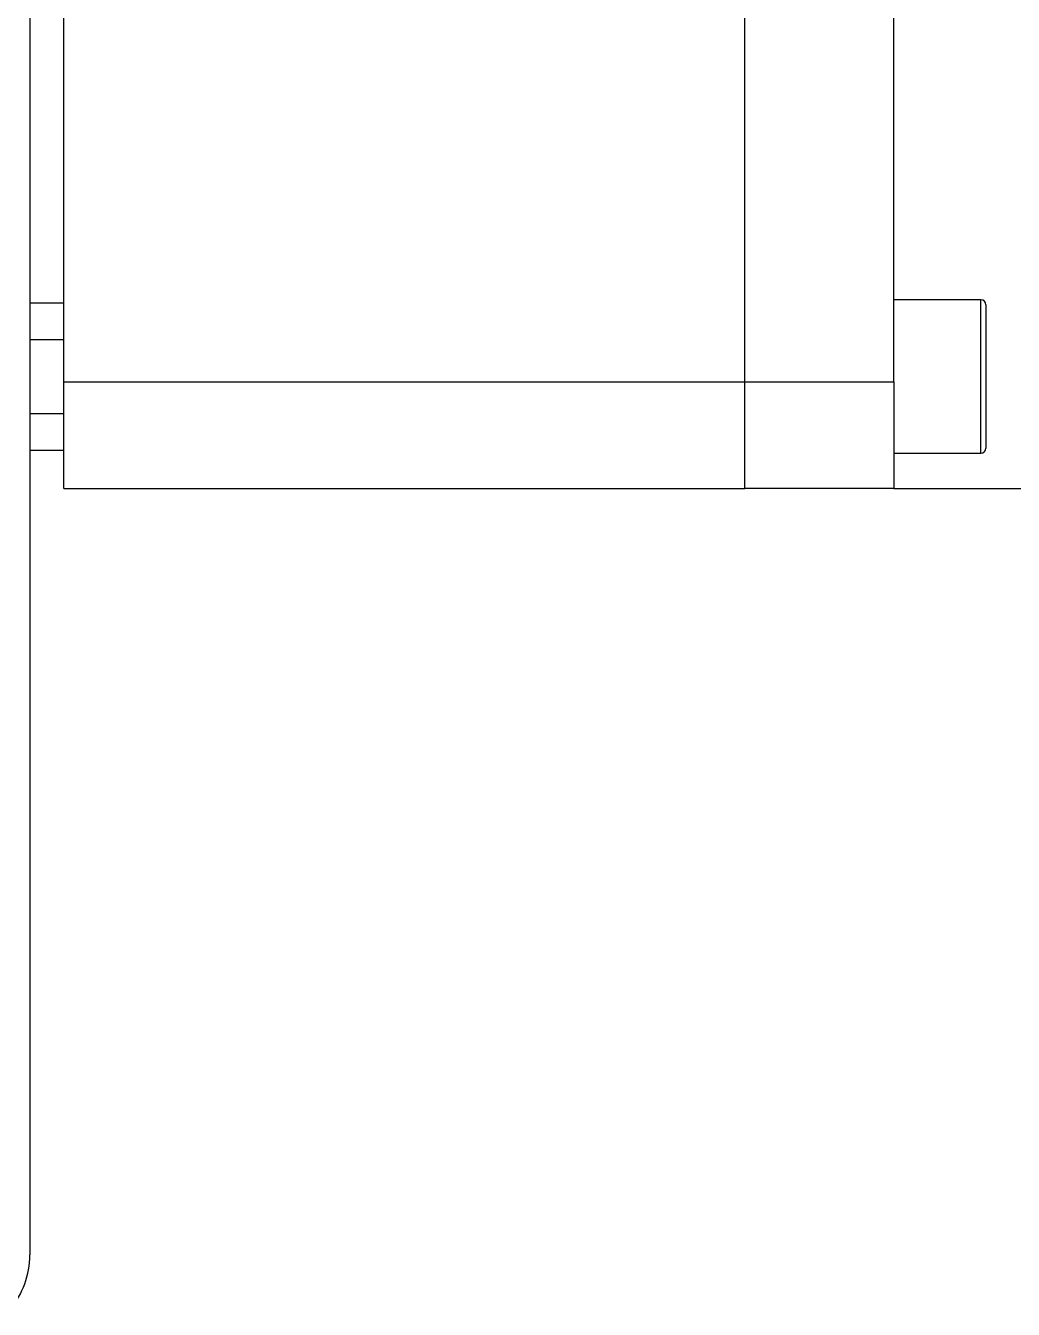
# Model space of a CAD drawing. Header units: millimetres. Extents: x -2889 to 8174, y 2447 to 8478.
# Drawn here: x 1756.68 to 1761.32, y 3458.32 to 3464.35 of the extents above; entities that cross this region are included whole.
import ezdxf

# ---------------------------------------------------------------- set-up
doc = ezdxf.new("R2010")
doc.units = ezdxf.units.MM

msp = doc.modelspace()

# ---------------------------------------------------------------- linework, layer by layer
at = {"color": 7, "linetype": 'Continuous', "lineweight": 25}
for p, q in [((1756.6966, 3469.7726), (1756.6966, 3458.5726)), ((1756.8563, 3462.6726), (1756.8563, 3467.6726)), ((1760.0563, 3462.6726), (1760.0563, 3467.6726)), ((1760.7563, 3462.6726), (1760.7563, 3465.1726)), ((1756.6966, 3463.0442), (1756.8563, 3463.0442)), ((1761.1643, 3463.0578), (1760.7563, 3463.0578)), ((1761.1883, 3463.0338), (1761.1883, 3462.3618)), ((1756.6966, 3462.871), (1756.8563, 3462.871)), ((1756.8563, 3462.1726), (1756.8563, 3462.6726)), ((1756.8563, 3462.6726), (1760.0563, 3462.6726)), ((1760.0563, 3462.6726), (1760.7563, 3462.6726)), ((1760.0563, 3462.1726), (1760.0563, 3462.6726)), ((1760.7563, 3462.6726), (1760.7563, 3462.1726)), ((1756.6966, 3462.5245), (1756.8563, 3462.5245)), ((1756.6966, 3462.3513), (1756.8563, 3462.3513)), ((1760.7563, 3462.3378), (1761.1643, 3462.3378)), ((1756.8563, 3462.1726), (1760.0563, 3462.1726)), ((1760.7563, 3462.1726), (1760.0563, 3462.1726)), ((1760.7563, 3462.1726), (1765.2563, 3462.1726))]:
    msp.add_line(p, q, dxfattribs=at)
at = {"color": 8, "linetype": 'Continuous', "lineweight": 25}
msp.add_line((1761.1643, 3462.3378), (1761.1643, 3463.0578), dxfattribs=at)
at = {"color": 7, "linetype": 'Continuous', "lineweight": 25}
for centre, radius, start, end in [((1761.1643, 3463.0338), 0.024, 0, 90), ((1761.1643, 3462.3618), 0.024, 270, 0), ((1756.2966, 3458.5726), 0.4, 320.36774, 0)]:
    msp.add_arc(centre, radius, start, end, dxfattribs=at)

doc.saveas('drawing.dxf')
